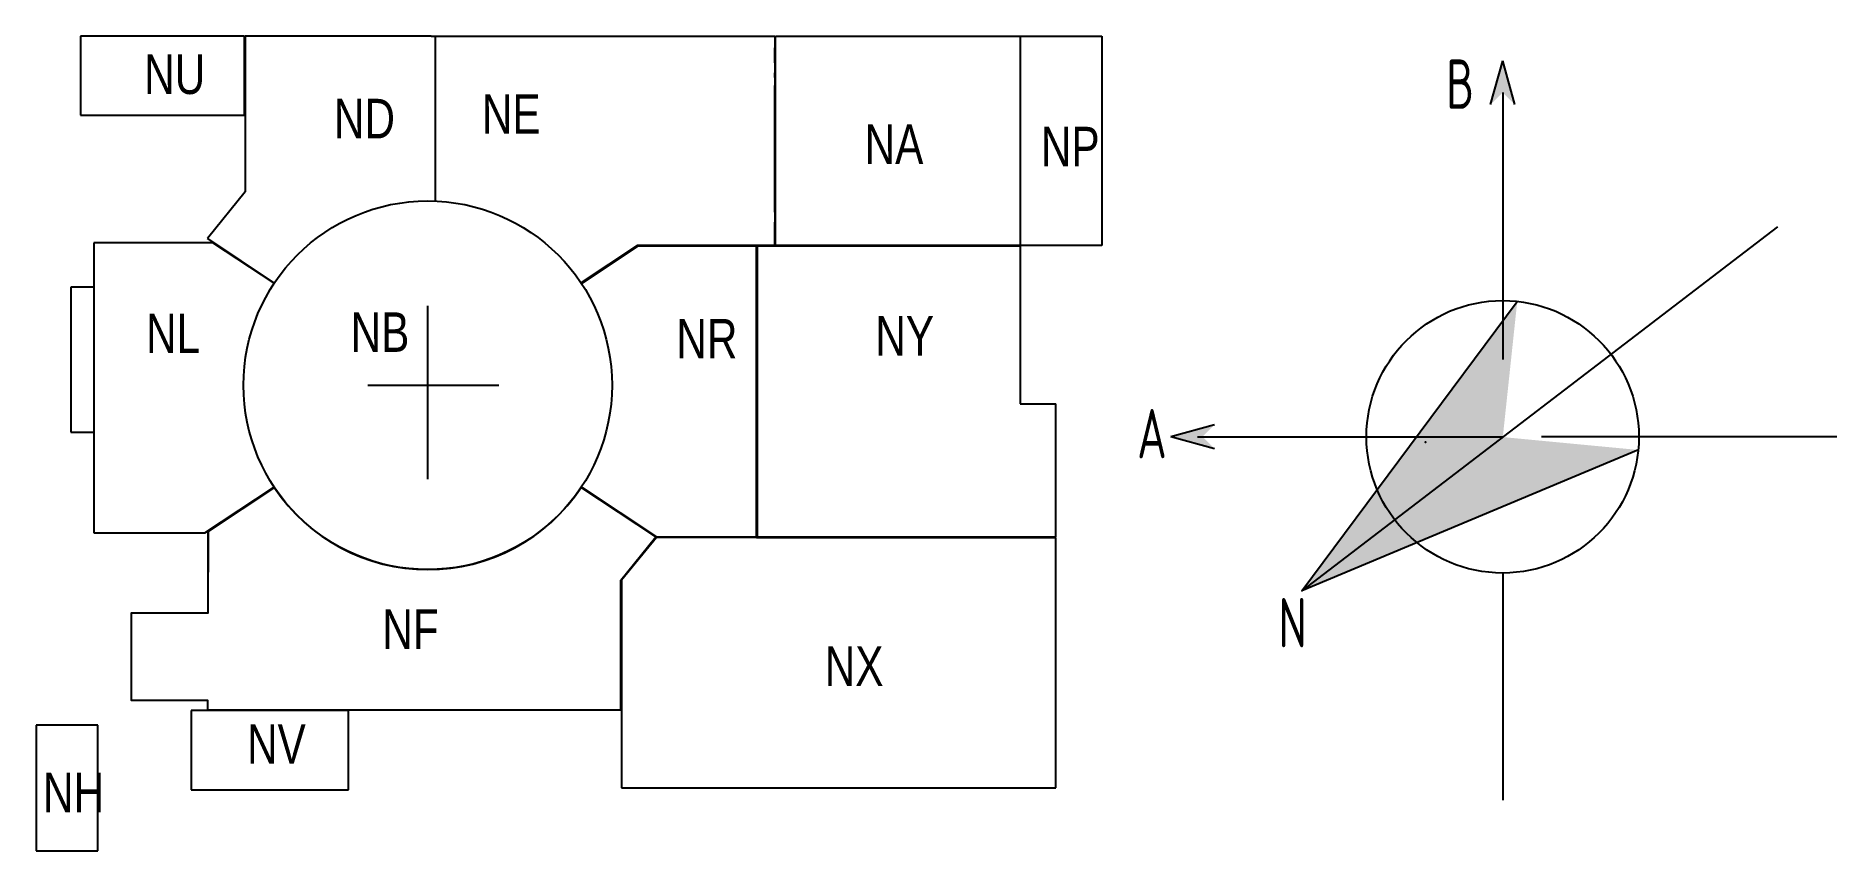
# Model space of a CAD drawing. Header units: millimetres. Extents: x -1675 to 6024, y -1991 to 1493.
import ezdxf

# ---------------------------------------------------------------- set-up
doc = ezdxf.new("R2010")
doc.units = ezdxf.units.MM
doc.header["$LTSCALE"] = 1000
doc.linetypes.add('CENTER', pattern=[2, 1.25, -0.25, 0.25, -0.25])
doc.layers.add('土建', color=4, linetype='Continuous')
doc.layers.add('指北针', color=3, linetype='Continuous')
doc.styles.add('TSSD_Dimension', font='Tssdeng.shx', dxfattribs={"width": 0.7, "bigfont": 'hztxt.shx'})

msp = doc.modelspace()

# ---------------------------------------------------------------- linework, layer by layer
at = {"linetype": 'CENTER', "ltscale": 1500}
for p, q in [((0, -401.5), (0, 339.9)), ((-256.9, 0), (303.2, 0))]:
    msp.add_line(p, q, dxfattribs=at)
msp.add_lwpolyline([(-655.6, -438), (-939.1, -626), (-940.6, -974.3), (-1268.6, -974.3), (-1268.6, -1346.1), (-942, -1346.1), (-942, -1388.3), (824.8, -1388.3), (824.8, -832.9), (974.8, -648.6), (655.9, -437.5)])
msp.add_arc((0, 0), 788.5, 213.747, 326.2948)
at = {"layer": '土建', "color": 0, "linetype": 'ByBlock'}
for p, q in [((-1484.8, 1492.5), (-1484.8, 1154.6)), ((-782.9, 1492.5), (-1484.8, 1492.5)), ((-782.9, 1154.6), (-782.9, 1492.5)), ((14.1, 1492.5), (-780, 1492.5)), ((-780, 1492.5), (-780, 827.2)), ((14.1, 1492.5), (1484.1, 1492.5)), ((32.4, 787), (32.4, 1492.5)), ((1484.1, 1492.5), (1484.1, 597)), ((1486.9, 1492.5), (2533, 1492.5)), ((1486.9, 597), (1486.9, 1492.5)), ((2533, 1492.5), (2533, 597)), ((2533, 1492.5), (2882.2, 1492.5)), ((2533, 1492.5), (2533, 597)), ((2882.2, 1492.5), (2882.2, 597)), ((1484.1, 1378), (1484.1, 1441.8)), ((1484.1, 1315.1), (1484.1, 1335.7)), ((1484.1, 739.6), (1484.1, 1281.3)), ((-1484.8, 1154.6), (-782.9, 1154.6)), ((-780, 827.2), (-942.2, 627)), ((1484.1, 597), (1484.1, 697.4)), ((-942.2, 627), (-656.4, 436.8)), ((-656, 437.5), (-942.2, 627)), ((-919, 608.3), (-1427.7, 608.3)), ((-1427.7, 608.3), (-1427.7, -630.8)), ((-656.4, 436.8), (-919, 608.3)), ((889.4, 592.1), (655.9, 437.5)), ((896.9, 597), (656.4, 436.9)), ((897.7, 594.2), (659.9, 436.8)), ((1484.1, 597), (896.9, 597)), ((1405.2, 594.2), (897.7, 594.2)), ((1405.2, -647.7), (1405.2, 594.2)), ((1405.2, 594.2), (1405.2, -647.7)), ((2533, 594.2), (1408, 594.2)), ((1408, 594.2), (1408, -647.7)), ((1509.4, 594.2), (1427.7, 594.2)), ((1433.4, 597), (1484.1, 597)), ((2533, 597), (1486.9, 597)), ((2882.2, 597), (2533, 597)), ((2533, 594.2), (2533, -80.3)), ((-1427.7, 419.6), (-1526.3, 419.6)), ((-1526.3, 419.6), (-1526.3, -201.3)), ((1405.2, 67.6), (1405.2, -647.7)), ((2533, -80.3), (2685.1, -80.3)), ((2685.1, -647.7), (2685.1, -80.3)), ((-1526.3, -201.3), (-1427.7, -201.3)), ((-953, -630.8), (-659.9, -436.7)), ((-655.6, -438), (-939.1, -626)), ((974.8, -648.6), (655.9, -437.5)), ((974.8, -648.6), (656.5, -436.8)), ((659.9, -436.7), (978.4, -647.7)), ((-1427.7, -630.8), (-953, -630.8)), ((-939.1, -626), (-940.6, -974.3)), ((-939.2, -816.7), (-939.1, -626)), ((824.8, -832.9), (974.8, -648.6)), ((978.4, -650.5), (827.6, -833.3)), ((978.4, -647.7), (1405.2, -647.7)), ((1405.2, -650.5), (978.4, -650.5)), ((1405.2, -650.5), (1408, -650.5)), ((1408, -647.7), (2685.1, -647.7)), ((1408, -650.5), (2685.1, -650.5)), ((2685.1, -1720.6), (2685.1, -650.5)), ((824.8, -1388.3), (824.8, -832.9)), ((827.6, -833.3), (827.6, -1720.6)), ((-940.6, -974.3), (-1268.6, -974.3)), ((-1268.6, -974.3), (-1268.6, -1346.1)), ((-1268.6, -1346.1), (-942, -1346.1)), ((-942, -1346.1), (-942, -1388.3)), ((-1410, -1453.1), (-1674.7, -1453.1)), ((-1674.7, -1453.1), (-1674.7, -1991)), ((-1410, -1991), (-1410, -1453.1)), ((-1011.7, -1391.1), (-1011.7, -1729)), ((-339.3, -1391.1), (-1011.7, -1391.1)), ((-942, -1388.3), (824.8, -1388.3)), ((-339.3, -1729), (-339.3, -1391.1)), ((-339.3, -1729), (-339.3, -1391.1)), ((-1011.7, -1729), (-339.3, -1729)), ((827.6, -1720.6), (2685.1, -1720.6)), ((-1674.7, -1991), (-1410, -1991))]:
    msp.add_line(p, q, dxfattribs=at)
at = {"layer": '土建', "color": 3, "linetype": 'ByBlock'}
for p, q in [((4595.1, 1250.9), (4595.1, 109.6)), ((5769.7, 676.7), (3737.1, -878.8)), ((3290.9, -220.3), (4595.2, -220.7)), ((6024.2, -220.9), (4760.7, -220.9)), ((4595.1, -803), (4595.1, -1773.3))]:
    msp.add_line(p, q, dxfattribs=at)
msp.add_lwpolyline([(5175.2, -276.9), (3737.1, -878.8), (4657.3, 357.1)], dxfattribs=at)
at = {"layer": '土建', "color": 0, "linetype": 'ByBlock'}
msp.add_circle((0, 0), 787.7, dxfattribs=at)
at = {"layer": '土建', "color": 3, "linetype": 'ByBlock'}
msp.add_circle((4595.1, -220.7), 582.2, dxfattribs=at)
msp.add_point((4265.4, -243.9), dxfattribs=at)
msp.add_point((4265.4, -243.9), dxfattribs=at)
for points in [[(4657.3, 357.1), (3737.1, -878.8), (4595.7, -221.8)], [(4595.7, -221.8), (5175.2, -276.9), (3737.1, -878.8)]]:
    msp.add_solid(points, dxfattribs=at)
at = {"layer": '指北针'}
for p, q in [((4543.6, 1199.5), (4595.1, 1386)), ((4646.5, 1199.5), (4595.1, 1386)), ((3363.2, -168.8), (3176.7, -220.3)), ((3363.3, -271.7), (3176.7, -220.3))]:
    msp.add_line(p, q, dxfattribs=at)
for points in [[(4595.1, 1250.9), (4543.6, 1199.5), (4595.1, 1386)], [(4646.5, 1199.5), (4595.1, 1386), (4595.1, 1250.9)], [(3311.8, -220.3), (3363.2, -168.8), (3176.7, -220.3)], [(3363.3, -271.7), (3176.7, -220.3), (3311.8, -220.3)]]:
    msp.add_solid(points, dxfattribs=at)

# ---------------------------------------------------------------- texts
at = {"color": 0, "linetype": 'ByBlock', "width": 0.8}
for s, p in [('NU', (-1212.3, 1244.8)), ('NE', (231.3, 1075)), ('ND', (-401.2, 1055.2)), ('NA', (1867.5, 945.4)), ('NP', (2621, 935.6)), ('NB', (-329.8, 142.3)), ('NL', (-1204.4, 137.2)), ('NR', (1062.7, 114.2)), ('NY', (1913.2, 126.6)), ('NF', (-194.3, -1127)), ('NX', (1696.9, -1285.3)), ('NV', (-772.6, -1618.3)), ('NH', (-1645, -1825.2))]:
    msp.add_text(s, height=168.96, dxfattribs=at).set_placement(p)
at = {"layer": '指北针', "style": 'TSSD_Dimension', "width": 0.7}
for s, p in [('B', (4353.5, 1181.4)), ('A', (3032.4, -312.4)), ('N', (3636.6, -1121.3))]:
    msp.add_text(s, height=211.2, dxfattribs=at).set_placement(p)

doc.saveas('drawing.dxf')
